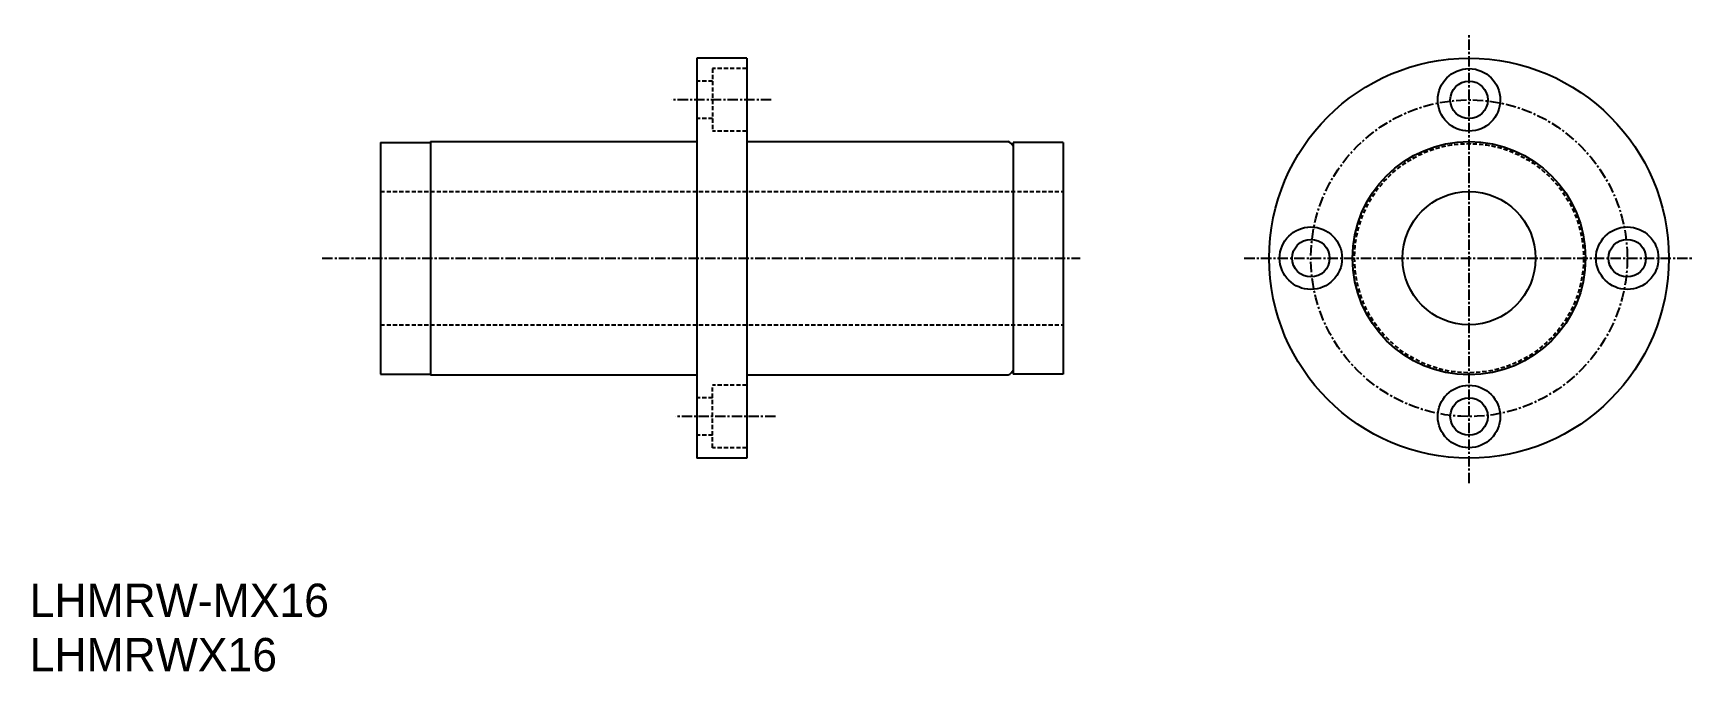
# Model space of a CAD drawing. Extents: x 44 to 243, y 58 to 134.
import ezdxf

# ---------------------------------------------------------------- set-up
doc = ezdxf.new("R2010")
doc.units = 0
doc.linetypes.add('CENTER', pattern=[2, 1.25, -0.25, 0.25, -0.25])
doc.linetypes.add('DASHED', pattern=[0.75, 0.5, -0.25])
doc.layers.get('0').update_dxf_attribs({"linetype": 'CONTINUOUS'})
doc.layers.add('CENTER', color=1, linetype='CENTER')

msp = doc.modelspace()

# ---------------------------------------------------------------- linework, layer by layer
at = {"color": 7, "linetype": 'CONTINUOUS'}
for p, q in [((129.3, 131.25), (123.3, 131.25)), ((123.3, 131.25), (123.3, 83.25)), ((129.3, 131.25), (129.3, 83.25)), ((85.3, 121.15), (85.3, 93.35)), ((85.3, 121.15), (91.3, 121.15)), ((91.3, 121.25), (123.3, 121.25)), ((91.3, 121.25), (91.3, 93.25)), ((129.3, 121.25), (160.71, 121.25)), ((167.3, 121.15), (161.3, 121.15)), ((161.3, 121.15), (161.3, 93.35)), ((167.3, 121.15), (167.3, 93.35)), ((85.3, 93.35), (91.3, 93.35)), ((91.3, 93.25), (123.3, 93.25)), ((129.3, 93.25), (160.71, 93.25)), ((167.3, 93.35), (161.3, 93.35)), ((129.3, 83.25), (123.3, 83.25))]:
    msp.add_line(p, q, dxfattribs=at)
at = {"color": 3, "linetype": 'DASHED'}
for p, q in [((129.3, 130), (125.2, 130)), ((125.2, 130), (125.2, 122.5)), ((125.2, 128.5), (123.3, 128.5)), ((125.2, 124), (123.3, 124)), ((129.3, 122.5), (125.2, 122.5)), ((85.3, 115.25), (167.3, 115.25)), ((85.3, 99.25), (167.3, 99.25)), ((129.3, 92), (125.2, 92)), ((125.2, 84.5), (125.2, 92)), ((125.2, 90.5), (123.3, 90.5)), ((125.2, 86), (123.3, 86)), ((129.3, 84.5), (125.2, 84.5))]:
    msp.add_line(p, q, dxfattribs=at)
at = {"color": 7, "linetype": 'CONTINUOUS'}
for centre, radius in [((216.06, 107.25), 24), ((216.06, 126.25), 3.75), ((216.06, 126.25), 2.25), ((216.06, 107.25), 14), ((216.06, 107.25), 8), ((197.06, 107.25), 3.75), ((235.06, 107.25), 3.75), ((197.06, 107.25), 2.25), ((235.06, 107.25), 2.25), ((216.06, 88.25), 3.75), ((216.06, 88.25), 2.25)]:
    msp.add_circle(centre, radius, dxfattribs=at)
at = {"color": 3, "linetype": 'DASHED'}
msp.add_circle((216.06, 107.25), 13.75, dxfattribs=at)
at = {"color": 7, "linetype": 'CONTINUOUS'}
for centre, start, end in [((160.15, 120.07), 27.7958, 64.6683), ((160.15, 94.42), 295.3317, 332.2042)]:
    msp.add_arc(centre, 1.3, start, end, dxfattribs=at)
at = {"layer": 'CENTER', "color": 1, "linetype": 'CENTER'}
for p, q in [((216.06, 80.25), (216.06, 134.25)), ((132.24, 126.25), (120.24, 126.25)), ((78.3, 107.25), (169.35, 107.25)), ((189.06, 107.25), (243.06, 107.25)), ((132.74, 88.25), (120.74, 88.25))]:
    msp.add_line(p, q, dxfattribs=at)
msp.add_circle((216.06, 107.25), 19, dxfattribs=at)

# ---------------------------------------------------------------- texts
at = {"color": 7, "linetype": 'CONTINUOUS'}
for s, p in [('LHMRW-MX16', (43.15, 64.19)), ('LHMRWX16', (43.15, 57.67))]:
    msp.add_text(s, height=4, dxfattribs=at).set_placement(p)

doc.saveas('drawing.dxf')
